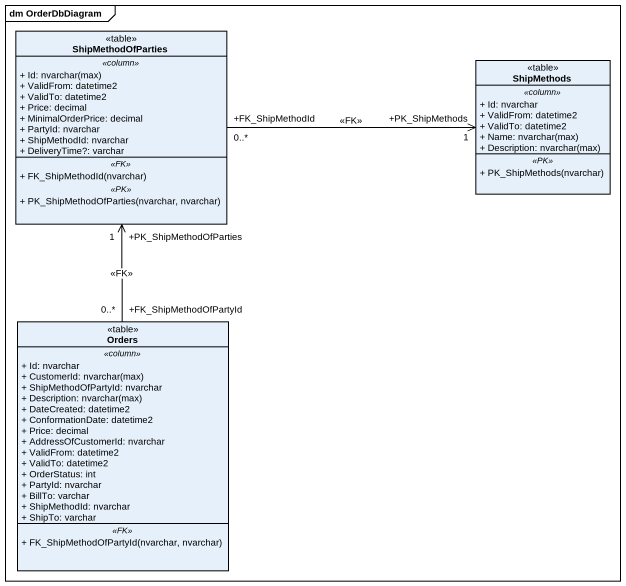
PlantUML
@startuml
mainframe dm OrderDbDiagram
hide circle
hide empty members
skinparam classAttributeIconSize 0
class ShipMethodOfParties <<table>> {
  .. <<column>> ..
  {field} + Id: nvarchar(max)
  + ValidFrom: datetime2
  + ValidTo: datetime2
  + Price: decimal
  + MinimalOrderPrice: decimal
  + PartyId: nvarchar
  + ShipMethodId: nvarchar
  + DeliveryTime?: varchar
  .. <<FK>> ..
  + FK_ShipMethodId(nvarchar)
  .. <<PK>> ..
  + PK_ShipMethodOfParties(nvarchar, nvarchar)
}
class ShipMethods <<table>> {
  .. <<column>> ..
  + Id: nvarchar
  + ValidFrom: datetime2
  + ValidTo: datetime2
  {field} + Name: nvarchar(max)
  {field} + Description: nvarchar(max)
  .. <<PK>> ..
  + PK_ShipMethods(nvarchar)
}
class Orders <<table>> {
  .. <<column>> ..
  + Id: nvarchar
  {field} + CustomerId: nvarchar(max)
  + ShipMethodOfPartyId: nvarchar
  {field} + Description: nvarchar(max)
  + DateCreated: datetime2
  + ConformationDate: datetime2
  + Price: decimal
  + AddressOfCustomerId: nvarchar
  + ValidFrom: datetime2
  + ValidTo: datetime2
  + OrderStatus: int
  + PartyId: nvarchar
  + BillTo: varchar
  + ShipMethodId: nvarchar
  + ShipTo: varchar
  .. <<FK>> ..
  + FK_ShipMethodOfPartyId(nvarchar, nvarchar)
}
ShipMethodOfParties "+FK_ShipMethodId\n0..*" -right-> "+PK_ShipMethods\n1" ShipMethods : <<FK>>
Orders "+FK_ShipMethodOfPartyId\n0..*" -up-> "+PK_ShipMethodOfParties\n1" ShipMethodOfParties : <<FK>>
@enduml
